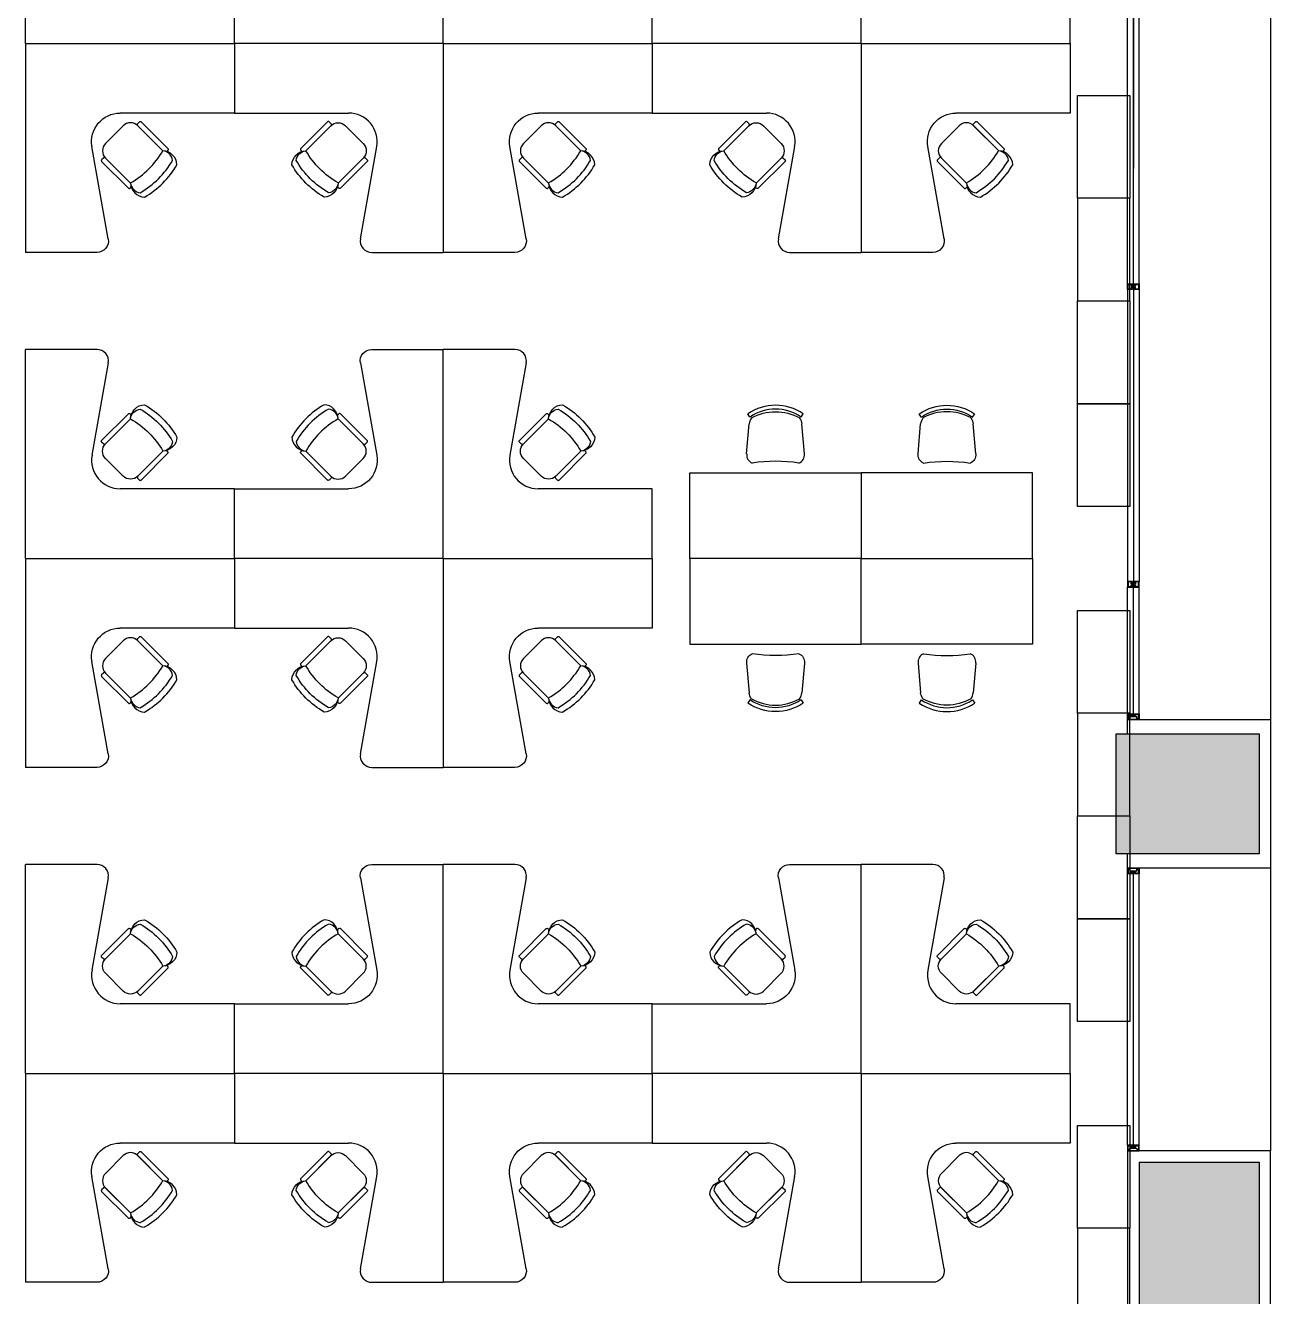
# Model space of a CAD drawing. Header units: millimetres. Extents: x 489570 to 664474, y -400689 to -233120.
# Drawn here: x 559612 to 570511, y -281925 to -270797 of the extents above; entities that cross this region are included whole.
import ezdxf

# ---------------------------------------------------------------- set-up
doc = ezdxf.new("R2010")
doc.units = ezdxf.units.MM
doc.header["$LTSCALE"] = 10
doc.header["$MEASUREMENT"] = 0
for name, color, linetype in [('03AFP', 2, 'Continuous'), ('XREF BB LVL 3$0$X-WTC3-Level 3 segmented$0$COL', 7, 'Continuous'), ('XREF BB LVL 3$0$X-WTC3-Level 3 segmented$0$DMS', 7, 'Continuous'), ('XREF BB LVL 3$0$X-WTC3-Level 3 segmented$0$DOOR', 2, 'Continuous'), ('XREF BB LVL 3$0$X-WTC3-Level 3 segmented$0$HAT', 251, 'Continuous'), ('XREF BB LVL 3$0$X-WTC3-Level 3 segmented$0$WAL', 7, 'Continuous')]:
    doc.layers.add(name, color=color, linetype=linetype)

# ---------------------------------------------------------------- blocks, each defined once
blk = doc.blocks.new('XREF WTC3 FPPP MAY09 1$0$kursi')
at = {"layer": '03AFP', "linetype": 'ByBlock'}
for points in [[(200, -400), (200, -90, 0.414214), (110, 0), (-110, 0, 0.414214), (-200, -90), (-200, -400)], [(-200, -400), (-200, -87, 0.414214), (-210, -77), (-235, -77, 0.414214), (-245, -87), (-245, -418, 0.414214), (-235, -428), (-219, -428)], [(200, -400), (200, -87, -0.414214), (210, -77), (235, -77, -0.414214), (245, -87), (245, -418, -0.414214), (235, -428), (219, -428)]]:
    blk.add_lwpolyline(points, format="xyb", dxfattribs=at)
for centre, radius, start, end in [((-105, -487), 129, 137.6669, 222.3331), ((-125, -460), 96, 141.5436, 218.4564), ((0, 340), 766, 254.8715, 285.1285), ((105, -487), 129, 317.6669, 42.3331), ((125, -460), 96, 321.5436, 38.4564), ((0, 220), 766, 254.8715, 285.1285), ((0, 166), 766, 254.8715, 285.1285)]:
    blk.add_arc(centre, radius, start, end, dxfattribs=at)
blk = doc.blocks.new('XREF WTC3 FPPP MAY09 1$0$hsbc sing')
for p, q in [((-25, 0), (-25, -1829)), ((-25, 0), (1644, 0)), ((-25, 0), (1644, 0)), ((1089, 0), (1804, 0)), ((1804, -627), (1804, 0)), ((1687, -725), (878, -582)), ((585, -1829), (585, -829)), ((-25, -1829), (585, -1829))]:
    blk.add_line(p, q)
for centre, radius, start, end in [((835, -829), 250, 80, 180), ((1704, -627), 100, 260, 0)]:
    blk.add_arc(centre, radius, start, end)
at = {"xscale": -1, "rotation": 45.00000000000005}
blk.add_blockref('XREF WTC3 FPPP MAY09 1$0$kursi', (773, -779), dxfattribs=at)
blk = doc.blocks.new('XREF WTC3 FPPP MAY09 1$0$ks')
for p, q in [((-224, 438), (-243, 467)), ((224, 438), (243, 467)), ((-253, 117), (-230, 378)), ((253, 117), (230, 378))]:
    blk.add_line(p, q)
blk.add_arc((0, 49), 436, 61.0043, 118.9957)
at = {"extrusion": (0, 0, -1)}
for centre, major_axis, ratio, start_param, end_param in [((0, 112), (-304, 304), 1, 0.185348, 1.385448), ((0, 112), (-280, 280), 1, 0.185348, 1.385448), ((127, 369), (73, 73), 1, 0.160001, 0.69866), ((-153, 121), (88.6, 52.9), 0.876356, 2.588527, 3.694659), ((153, 121), (-88.6, 52.9), 0.876356, 2.588527, 3.694659), ((0, -1288), (-947, 947), 1, 0.63229, 0.938507)]:
    blk.add_ellipse(centre, major_axis=major_axis, ratio=ratio, start_param=start_param, end_param=end_param, dxfattribs=at)
blk.add_ellipse((-127, 369), major_axis=(-73, 73), ratio=1, start_param=0.160001, end_param=0.69866)
blk = doc.blocks.new('XREF BB LVL 3$0$X-WTC3-Level 3 segmented$0$C125105')
at = {"layer": 'XREF BB LVL 3$0$X-WTC3-Level 3 segmented$0$HAT'}
blk.add_hatch(color=256, dxfattribs=at).paths.add_polyline_path([(-524.75, -1250), (525.25, -1250), (525.25, 0), (-524.75, 0)])
at = {"layer": 'XREF BB LVL 3$0$X-WTC3-Level 3 segmented$0$COL'}
blk.add_lwpolyline([(-524.75, -1250), (525.25, -1250), (525.25, 0), (-524.75, 0)], close=True, dxfattribs=at)
blk = doc.blocks.new('XREF BB LVL 3$0$X-WTC3-Level 3 segmented$0$SH1')
at = {"layer": 'XREF BB LVL 3$0$X-WTC3-Level 3 segmented$0$HAT'}
blk.add_hatch(color=256, dxfattribs=at).paths.add_polyline_path([(12300, -1049.5), (12300, 0), (0, 0), (0, -1050), (1250, -1050), (1250, -300.5), (1250.5, -300), (11049.5, -300), (11050, -300.5), (11050, -1050), (12299.5, -1050)])
at = {"layer": 'XREF BB LVL 3$0$X-WTC3-Level 3 segmented$0$COL'}
for p, q in [((12300, 0), (0, 0)), ((0, 0), (0, -1050)), ((12300, -1049.5), (12300, 0)), ((1250.5, -300), (1250, -300.5)), ((1250, -300.5), (1250, -1050)), ((11049.5, -300), (1250.5, -300)), ((11049.5, -300), (11050, -300.5)), ((11050, -1050), (11050, -300.5)), ((1250, -1050), (0, -1050)), ((12299.5, -1050), (11050, -1050)), ((12300, -1049.5), (12299.5, -1050))]:
    blk.add_line(p, q, dxfattribs=at)
blk = doc.blocks.new('XREF BB LVL 3$0$X-WTC3-Level 3 segmented$0$STRU')
at = {"layer": 'XREF BB LVL 3$0$X-WTC3-Level 3 segmented$0$COL', "xscale": -1, "rotation": 180}
for name, p in [('XREF BB LVL 3$0$X-WTC3-Level 3 segmented$0$C125105', (-6875, -32400)), ('XREF BB LVL 3$0$X-WTC3-Level 3 segmented$0$SH1', (-22400, -32400))]:
    blk.add_blockref(name, p, dxfattribs=at)
blk = doc.blocks.new('XREF BB LVL 3$0$X-WTC3-Level 3 segmented$0$Fra3')
for points in [[(0.43, 0.5), (0.43, 0.46), (0.36, 0.41), (0.36, 0.35), (0.64, 0.35), (0.64, 0.41), (0.57, 0.46), (0.57, 0.5), (1, 0.5), (1, 0), (0.19, 0), (0, 0), (0, 0.5), (0.43, 0.5)], [(0.81, 0.14), (0.86, 0.14), (0.86, 0.05), (0.95, 0.05), (0.95, 0.45), (0.69, 0.45), (0.69, 0.3), (0.31, 0.3), (0.31, 0.45), (0.05, 0.45), (0.05, 0.05), (0.14, 0.05), (0.14, 0.14), (0.19, 0.14)], [(0.81, 0), (0.81, 0.25), (0.19, 0.25), (0.19, 0)]]:
    blk.add_lwpolyline(points)
blk = doc.blocks.new('XREF BB LVL 3$0$X-WTC3-Level 3 segmented$0$fra2')
for points in [[(0.43, 0), (0, 0), (0, 0.5), (0.43, 0.5)], [(0.43, 0.5), (0.43, 0.46), (0.36, 0.41), (0.36, 0.35), (0.64, 0.35), (0.64, 0.41), (0.57, 0.46), (0.57, 0.5), (1, 0.5), (1, 0), (0.57, 0), (0.57, 0.04), (0.64, 0.09), (0.64, 0.15), (0.36, 0.15), (0.36, 0.09), (0.43, 0.04), (0.43, 0)]]:
    blk.add_lwpolyline(points)
blk.add_lwpolyline([(0.69, 0.3), (0.69, 0.45), (0.95, 0.45), (0.95, 0.05), (0.69, 0.05), (0.69, 0.2), (0.31, 0.2), (0.31, 0.05), (0.05, 0.05), (0.05, 0.45), (0.31, 0.45), (0.31, 0.3)], close=True)

msp = doc.modelspace()

# ---------------------------------------------------------------- linework, layer by layer
at = {"layer": '03AFP'}
for points in [[(569279.6, -271410.1), (569279.6, -272309.6), (568819.6, -272309.6), (568819.6, -271410.1)], [(569279.6, -273209.2), (569279.6, -272309.6), (568819.6, -272309.6), (568819.6, -273209.2)], [(569279.6, -273209.2), (569279.6, -274108.7), (568819.6, -274108.7), (568819.6, -273209.2)], [(569279.6, -274108.7), (569279.6, -275008.2), (568819.6, -275008.2), (568819.6, -274108.7)], [(566927.9, -274713.3), (566927.9, -275463.3), (565427.9, -275463.3), (565427.9, -274713.3)], [(566927.9, -274713.3), (566927.9, -275463.3), (568427.9, -275463.3), (568427.9, -274713.3)], [(566927.9, -276213.3), (566927.9, -275463.3), (565427.9, -275463.3), (565427.9, -276213.3)], [(566927.9, -276213.3), (566927.9, -275463.3), (568427.9, -275463.3), (568427.9, -276213.3)], [(569279.6, -275918.5), (569279.6, -276818), (568819.6, -276818), (568819.6, -275918.5)], [(569279.6, -277717.5), (569279.6, -276818), (568819.6, -276818), (568819.6, -277717.5)], [(569279.6, -277717.5), (569279.6, -278617), (568819.6, -278617), (568819.6, -277717.5)], [(569279.6, -278617), (569279.6, -279516.6), (568819.6, -279516.6), (568819.6, -278617)], [(569279.6, -280426.5), (569279.6, -281326), (568819.6, -281326), (568819.6, -280426.5)], [(569279.6, -282225.5), (569279.6, -281326), (568819.6, -281326), (568819.6, -282225.5)]]:
    msp.add_lwpolyline(points, close=True, dxfattribs=at)
at = {"layer": 'XREF BB LVL 3$0$X-WTC3-Level 3 segmented$0$DOOR'}
for p, q in [((569259.7, -273059.6), (569259.7, -269480.4)), ((569359.7, -273059.6), (569359.7, -269480.4)), ((569259.7, -273110.6), (569259.7, -275663.9)), ((569359.7, -273110.6), (569359.7, -275663.9)), ((569259.7, -276824.6), (569259.7, -275714.9)), ((569359.7, -276824.6), (569359.7, -275714.9)), ((569259.7, -280600.2), (569259.7, -278224.4)), ((569359.7, -280600.2), (569359.7, -278224.4))]:
    msp.add_line(p, q, dxfattribs=at)
at = {"layer": 'XREF BB LVL 3$0$X-WTC3-Level 3 segmented$0$DOOR', "color": 4}
for p, q in [((569309.7, -273074.1), (569309.7, -269465.8)), ((569309.7, -269466.3), (569309.7, -272048.6)), ((569309.7, -273096.1), (569309.7, -275678.4)), ((569309.7, -276839.1), (569309.7, -275700.3)), ((569309.7, -280614.7), (569309.7, -278209.8))]:
    msp.add_line(p, q, dxfattribs=at)
at = {"layer": 'XREF BB LVL 3$0$X-WTC3-Level 3 segmented$0$HAT'}
for p, q in [((570509.7, -264424.9), (570509.7, -276874.4)), ((570509.7, -278174.4), (570510.9, -280649.6))]:
    msp.add_line(p, q, dxfattribs=at)
at = {"layer": 'XREF BB LVL 3$0$X-WTC3-Level 3 segmented$0$WAL'}
for points in [[(569259.7, -276999.4), (569259.7, -276874.4), (570509.7, -276874.4), (570509.7, -278174.4), (569259.7, -278174.4), (569259.7, -278049.4)], [(565539.7, -293149.6), (570509.7, -293149.6), (570509.7, -280649.6), (569259.7, -280650.2), (569259.7, -282050.2), (570089.8, -282050.2)]]:
    msp.add_lwpolyline(points, dxfattribs=at)

# ---------------------------------------------------------------- block references
at = {"layer": '03AFP'}
for name, p, rotation in [('XREF WTC3 FPPP MAY09 1$0$hsbc sing', (559611.9, -270930), 90), ('XREF WTC3 FPPP MAY09 1$0$hsbc sing', (563269.9, -270930), 90), ('XREF WTC3 FPPP MAY09 1$0$hsbc sing', (566927.9, -270930), 90), ('XREF WTC3 FPPP MAY09 1$0$hsbc sing', (563269.9, -270980), 270), ('XREF WTC3 FPPP MAY09 1$0$hsbc sing', (566927.9, -270980), 270), ('XREF WTC3 FPPP MAY09 1$0$hsbc sing', (559611.9, -275438.3), 90), ('XREF WTC3 FPPP MAY09 1$0$hsbc sing', (563269.9, -275438.3), 90), ('XREF WTC3 FPPP MAY09 1$0$hsbc sing', (563269.9, -275488.3), 270), ('XREF WTC3 FPPP MAY09 1$0$ks', (566177.9, -276262.4), 180), ('XREF WTC3 FPPP MAY09 1$0$hsbc sing', (559611.9, -279946.3), 90), ('XREF WTC3 FPPP MAY09 1$0$hsbc sing', (563269.9, -279946.3), 90), ('XREF WTC3 FPPP MAY09 1$0$hsbc sing', (566927.9, -279946.3), 90), ('XREF WTC3 FPPP MAY09 1$0$hsbc sing', (563269.9, -279996.3), 270), ('XREF WTC3 FPPP MAY09 1$0$hsbc sing', (566927.9, -279996.3), 270)]:
    msp.add_blockref(name, p, dxfattribs=dict(at, rotation=rotation))
at = {"layer": '03AFP', "xscale": -1}
for name, p, rotation in [('XREF WTC3 FPPP MAY09 1$0$hsbc sing', (563269.9, -270930), 270), ('XREF WTC3 FPPP MAY09 1$0$hsbc sing', (566927.9, -270930), 270), ('XREF WTC3 FPPP MAY09 1$0$hsbc sing', (559611.9, -270980), 90), ('XREF WTC3 FPPP MAY09 1$0$hsbc sing', (563269.9, -270980), 90), ('XREF WTC3 FPPP MAY09 1$0$hsbc sing', (566927.9, -270980), 90), ('XREF WTC3 FPPP MAY09 1$0$hsbc sing', (563269.9, -275438.3), 270), ('XREF WTC3 FPPP MAY09 1$0$hsbc sing', (559611.9, -275488.3), 90), ('XREF WTC3 FPPP MAY09 1$0$hsbc sing', (563269.9, -275488.3), 90), ('XREF WTC3 FPPP MAY09 1$0$ks', (567677.9, -276262.4), 180), ('XREF WTC3 FPPP MAY09 1$0$hsbc sing', (563269.9, -279946.3), 270), ('XREF WTC3 FPPP MAY09 1$0$hsbc sing', (566927.9, -279946.3), 270), ('XREF WTC3 FPPP MAY09 1$0$hsbc sing', (559611.9, -279996.3), 90), ('XREF WTC3 FPPP MAY09 1$0$hsbc sing', (563269.9, -279996.3), 90), ('XREF WTC3 FPPP MAY09 1$0$hsbc sing', (566927.9, -279996.3), 90)]:
    msp.add_blockref(name, p, dxfattribs=dict(at, rotation=rotation))
msp.add_blockref('XREF WTC3 FPPP MAY09 1$0$ks', (566177.9, -274664.3), dxfattribs=at)
at = {"layer": '03AFP'}
msp.add_blockref('XREF WTC3 FPPP MAY09 1$0$ks', (567677.9, -274664.3), dxfattribs=at)
at = {"layer": 'XREF BB LVL 3$0$X-WTC3-Level 3 segmented$0$DMS', "rotation": 90}
msp.add_blockref('XREF BB LVL 3$0$X-WTC3-Level 3 segmented$0$STRU', (538009.7, -270649.6), dxfattribs=at)
at = {"layer": 'XREF BB LVL 3$0$X-WTC3-Level 3 segmented$0$DOOR', "yscale": 100, "zscale": 100}
for name, p, xscale in [('XREF BB LVL 3$0$X-WTC3-Level 3 segmented$0$fra2', (569259.7, -273110.1), 100), ('XREF BB LVL 3$0$X-WTC3-Level 3 segmented$0$Fra3', (569259.7, -276874.4), 100), ('XREF BB LVL 3$0$X-WTC3-Level 3 segmented$0$Fra3', (569359.7, -280650.2), -100)]:
    msp.add_blockref(name, p, dxfattribs=dict(at, xscale=xscale))
at = {"layer": 'XREF BB LVL 3$0$X-WTC3-Level 3 segmented$0$DOOR', "yscale": 100, "zscale": 100, "rotation": 180}
for name, p, xscale in [('XREF BB LVL 3$0$X-WTC3-Level 3 segmented$0$fra2', (569259.7, -275664.4), -100), ('XREF BB LVL 3$0$X-WTC3-Level 3 segmented$0$Fra3', (569359.7, -278174.4), 100)]:
    msp.add_blockref(name, p, dxfattribs=dict(at, xscale=xscale))

doc.saveas('drawing.dxf')
